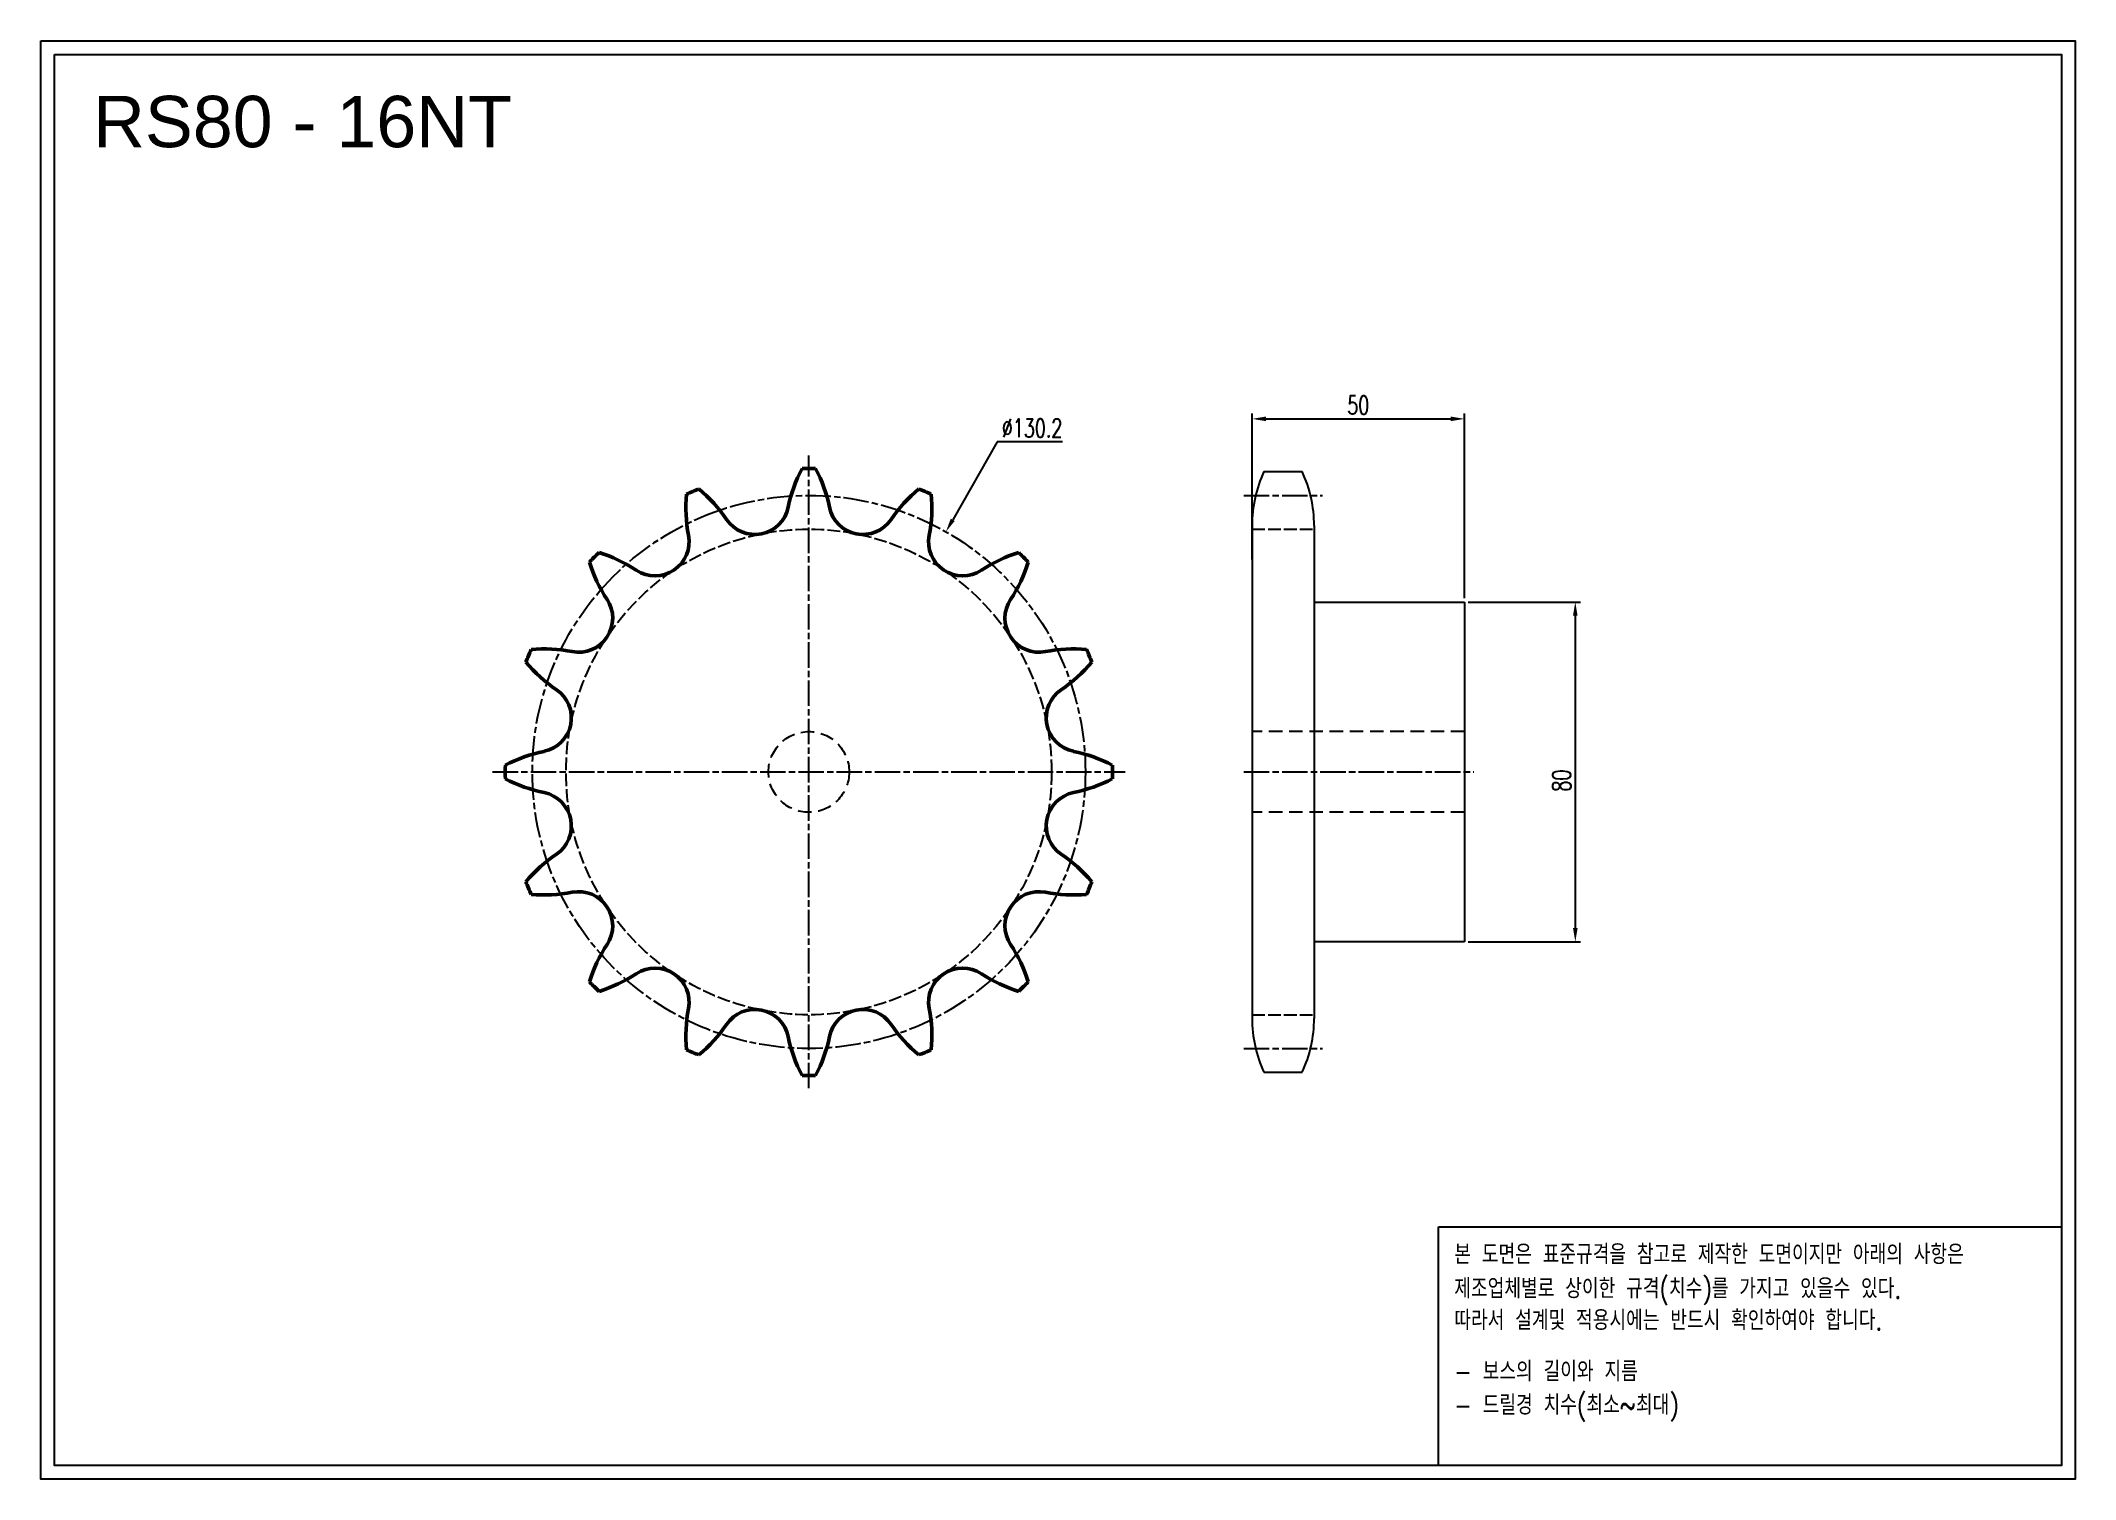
# Model space of a CAD drawing. Header units: millimetres. Extents: x -65317 to -64838, y 15712 to 16051.
import ezdxf

# ---------------------------------------------------------------- set-up
doc = ezdxf.new("R2010")
doc.units = ezdxf.units.MM
for name, pattern in [('AM_ISO02W050', [7.5, 6, -1.5]), ('AM_ISO02W050x2', [3.75, 3, -0.75]), ('AM_ISO08W050', [18, 12, -1.5, 3, -1.5]), ('AM_ISO08W050x2', [9, 6, -0.75, 1.5, -0.75]), ('HIDDEN', [9.525, 6.35, -3.175])]:
    doc.linetypes.add(name, pattern=pattern)
for name, color, linetype, lineweight in [('AM_0N', 7, 'Continuous', 50), ('AM_3N', 6, 'AM_ISO02W050', 25), ('AM_7', 4, 'AM_ISO08W050', 25), ('AM_7N', 4, 'AM_ISO08W050', 25)]:
    doc.layers.add(name, color=color, linetype=linetype, lineweight=lineweight)
doc.layers.add('HL', color=2, linetype='HIDDEN')
doc.layers.add('S-DIM', color=7, linetype='Continuous')
doc.styles.add('HAN', font='ROMANS.shx', dxfattribs={"width": 0.7, "bigfont": 'whgtxt.shx'})
doc.styles.add('HSG', font='SIMPLEX.shx', dxfattribs={"width": 0.7, "bigfont": 'HSG.shx'})
doc.styles.get("Standard").update_dxf_attribs({"font": 'arial.ttf'})
doc.dimstyles.new('APP8', dxfattribs={"dimscale": 1.8, "dimtxt": 2.4, "dimasz": 1.8, "dimexe": 0.7, "dimexo": 0.5, "dimgap": 0.6, "dimtad": 1, "dimtoh": 1, "dimdec": 1, "dimrnd": 0.01, "dimzin": 9, "dimdsep": 46, "dimtxsty": 'HSG', "dimcen": 0, "dimclrd": 1, "dimclre": 1, "dimclrt": 256, "dimazin": 2, "dimtp": 1, "dimtm": 1, "dimtfac": 0.5, "dimtdec": 1, "dimtofl": 0, "dimtmove": 0, "dimatfit": 3, "dimfxl": 0, "dimtvp": 1, "dimtolj": 2, "dimlwd": -1, "dimlwe": -1, "dimarcsym": 0})

# ---------------------------------------------------------------- blocks, each defined once
blk = doc.blocks.new('*D1')
at = {"layer": 'Defpoints', "color": 0, "transparency": 16777216}
for p in [(-64981.72, 15918.59), (-64981.72, 15838.59), (-64955.63, 15838.59)]:
    blk.add_point(p, dxfattribs=at)
at = {"layer": 'S-DIM', "color": 1, "transparency": 16777216}
for p, q in [((-64980.82, 15918.59), (-64954.37, 15918.59)), ((-64955.63, 15915.35), (-64955.63, 15841.83)), ((-64980.82, 15838.59), (-64954.37, 15838.59))]:
    blk.add_line(p, q, dxfattribs=at)
for points in [[(-64956.17, 15915.35), (-64955.09, 15915.35), (-64955.63, 15918.59)], [(-64956.17, 15841.83), (-64955.09, 15841.83), (-64955.63, 15838.59)]]:
    blk.add_solid(points, dxfattribs=at)
at = {"layer": 'S-DIM', "transparency": 16777216, "insert": (-64958.87, 15876.55), "char_height": 4.32, "attachment_point": 5, "rotation": 90, "style": 'HSG'}
blk.add_mtext('\\A2;80', dxfattribs=at)
blk = doc.blocks.new('*D2')
at = {"layer": 'Defpoints', "color": 0, "transparency": 16777216}
for p in [(-64981.72, 15961.72), (-65031.72, 15927.72), (-64981.72, 15918.59)]:
    blk.add_point(p, dxfattribs=at)
at = {"layer": 'S-DIM', "color": 1, "transparency": 16777216}
for p, q in [((-65031.72, 15928.62), (-65031.72, 15962.98)), ((-65028.48, 15961.72), (-64984.96, 15961.72)), ((-64981.72, 15919.49), (-64981.72, 15962.98))]:
    blk.add_line(p, q, dxfattribs=at)
for points in [[(-65028.48, 15962.26), (-65028.48, 15961.18), (-65031.72, 15961.72)], [(-64984.96, 15962.26), (-64984.96, 15961.18), (-64981.72, 15961.72)]]:
    blk.add_solid(points, dxfattribs=at)
at = {"layer": 'S-DIM', "transparency": 16777216, "insert": (-65006.72, 15964.96), "char_height": 4.32, "attachment_point": 5, "style": 'HSG'}
blk.add_mtext('\\A2;50', dxfattribs=at)
blk = doc.blocks.new('*D3')
at = {"layer": 'Defpoints', "color": 0, "transparency": 16777216}
for p in [(-65103.81, 15935.13), (-65168.34, 15822.05)]:
    blk.add_point(p, dxfattribs=at)
at = {"layer": 'S-DIM', "color": 1, "transparency": 16777216}
for p, q in [((-65091.73, 15956.3), (-65102.2, 15937.94)), ((-65076.39, 15956.3), (-65091.73, 15956.3))]:
    blk.add_line(p, q, dxfattribs=at)
blk.add_solid([(-65102.67, 15938.21), (-65101.73, 15937.68), (-65103.81, 15935.13)], dxfattribs=at)
at = {"layer": 'S-DIM', "transparency": 16777216, "insert": (-65083.52, 15959.54), "char_height": 4.32, "attachment_point": 5, "style": 'HSG'}
blk.add_mtext('\\A2;∅130.2', dxfattribs=at)
blk = doc.blocks.new('notice1')
at = {"color": 4}
blk.add_lwpolyline([(-22142.12, 1735.9), (-22053.8, 1735.9), (-22053.8, 1702.07), (-22142.12, 1702.07)], close=True, dxfattribs=at)
at = {"color": 4, "style": 'HAN', "width": 0.8}
for s, p in [('본 도면은 표준규격을 참고로 제작한 도면이지만 아래의 사항은', (-22139.9, 1730.62)), ('제조업체별로 상이한 규격(치수)를 가지고 있을수 있다.', (-22139.9, 1725.78)), ('따라서 설계및 적용시에는 반드시 확인하여야 합니다.', (-22139.9, 1721.28)), ('- 보스의 길이와 지름', (-22139.9, 1714.03)), ('- 드릴경 치수(최소~최대)', (-22139.9, 1709.27))]:
    blk.add_text(s, height=2.7949, dxfattribs=at).set_placement(p)

msp = doc.modelspace()

# ---------------------------------------------------------------- linework, layer by layer
for p, q in [((-65028.92, 15949.3), (-65019.92, 15949.3)), ((-65031.72, 15936.6), (-65031.72, 15820.58)), ((-65017.12, 15936.6), (-65017.12, 15820.58)), ((-65017.12, 15918.59), (-64981.72, 15918.59)), ((-64981.72, 15918.59), (-64981.72, 15838.59)), ((-64981.72, 15838.59), (-65017.12, 15838.59)), ((-65028.92, 15807.88), (-65019.92, 15807.88))]:
    msp.add_line(p, q)
for points in [[(-65316.91, 16050.75), (-64837.91, 16050.75), (-64837.91, 15712.06), (-65316.91, 15712.06)], [(-65313.69, 16047.52), (-64841.14, 16047.52), (-64841.14, 15715.29), (-65313.69, 15715.29)]]:
    msp.add_lwpolyline(points, close=True)
for centre, start, end in [((-65001.52, 15936.6), 155.132, 180), ((-65047.32, 15936.6), 0, 24.868), ((-65001.52, 15820.58), 180, 204.868), ((-65047.32, 15820.58), 335.132, 0)]:
    msp.add_arc(centre, 30.2, start, end)
at = {"layer": 'AM_0N'}
for centre, radius, start, end in [((-65107.33, 15934.03), 34.3, 152.1821, 168.4375), ((-65136.07, 15878.59), 71.47, 88.7244, 91.2756), ((-65164.82, 15934.03), 34.3, 11.5625, 27.8179), ((-65130.73, 15940.81), 34.3, 174.6821, 190.9375), ((-65136.07, 15878.59), 71.47, 111.2244, 113.7756), ((-65183.85, 15918.81), 34.3, 34.0625, 50.3179), ((-65088.3, 15918.81), 34.3, 129.6821, 145.9375), ((-65136.07, 15878.59), 71.47, 66.2244, 68.7756), ((-65141.41, 15940.81), 34.3, 349.0625, 5.3179), ((-65148.79, 15942.52), 8.02, 214.0625, 348.4375), ((-65123.36, 15942.52), 8.02, 191.5625, 325.9375), ((-65172.28, 15932.78), 8.02, 236.5625, 10.9375), ((-65099.86, 15932.78), 8.02, 169.0625, 303.4375), ((-65136.07, 15878.59), 71.47, 133.7244, 136.2756), ((-65154.95, 15938.12), 34.3, 197.1821, 213.4375), ((-65195.6, 15897.47), 34.3, 56.5625, 72.8179), ((-65076.54, 15897.47), 34.3, 107.1821, 123.4375), ((-65117.2, 15938.12), 34.3, 326.5625, 342.8179), ((-65136.07, 15878.59), 71.47, 43.7244, 46.2756), ((-65190.27, 15914.8), 8.02, 259.0625, 33.4375), ((-65081.88, 15914.8), 8.02, 146.5625, 280.9375), ((-65136.07, 15878.59), 71.47, 156.2244, 158.7756), ((-65176.29, 15926.36), 34.3, 219.6821, 235.9375), ((-65198.3, 15873.25), 34.3, 79.0625, 95.3179), ((-65073.85, 15873.25), 34.3, 84.6821, 100.9375), ((-65095.85, 15926.36), 34.3, 304.0625, 320.3179), ((-65136.07, 15878.59), 71.47, 21.2244, 23.7756), ((-65200, 15891.31), 8.02, 281.5625, 55.9375), ((-65072.15, 15891.31), 8.02, 124.0625, 258.4375), ((-65136.07, 15878.59), 71.47, 178.7244, 181.2756), ((-65191.52, 15849.84), 34.3, 101.5625, 117.8179), ((-65080.63, 15849.84), 34.3, 62.1821, 78.4375), ((-65136.07, 15878.59), 71.47, 358.7244, 1.2756), ((-65191.52, 15907.34), 34.3, 242.1821, 258.4375), ((-65080.63, 15907.34), 34.3, 281.5625, 297.8179), ((-65200, 15865.87), 8.02, 304.0625, 78.4375), ((-65072.15, 15865.87), 8.02, 101.5625, 235.9375), ((-65176.29, 15830.82), 34.3, 124.0625, 140.3179), ((-65095.85, 15830.82), 34.3, 39.6821, 55.9375), ((-65136.07, 15878.59), 71.47, 201.2244, 203.7756), ((-65198.3, 15883.93), 34.3, 264.6821, 280.9375), ((-65190.27, 15842.38), 8.02, 326.5625, 100.9375), ((-65081.88, 15842.38), 8.02, 79.0625, 213.4375), ((-65073.85, 15883.93), 34.3, 259.0625, 275.3179), ((-65136.07, 15878.59), 71.47, 336.2244, 338.7756), ((-65154.95, 15819.06), 34.3, 146.5625, 162.8179), ((-65117.2, 15819.06), 34.3, 17.1821, 33.4375), ((-65195.6, 15859.71), 34.3, 287.1821, 303.4375), ((-65172.28, 15824.4), 8.02, 349.0625, 123.4375), ((-65099.86, 15824.4), 8.02, 56.5625, 190.9375), ((-65076.54, 15859.71), 34.3, 236.5625, 252.8179), ((-65136.07, 15878.59), 71.47, 223.7244, 226.2756), ((-65136.07, 15878.59), 71.47, 313.7244, 316.2756), ((-65130.73, 15816.37), 34.3, 169.0625, 185.3179), ((-65148.79, 15814.67), 8.02, 11.5625, 145.9375), ((-65123.36, 15814.67), 8.02, 34.0625, 168.4375), ((-65141.41, 15816.37), 34.3, 354.6821, 10.9375), ((-65183.85, 15838.37), 34.3, 309.6821, 325.9375), ((-65088.3, 15838.37), 34.3, 214.0625, 230.3179), ((-65136.07, 15878.59), 71.47, 246.2244, 248.7756), ((-65107.33, 15823.15), 34.3, 191.5625, 207.8179), ((-65164.82, 15823.15), 34.3, 332.1821, 348.4375), ((-65136.07, 15878.59), 71.47, 291.2244, 293.7756), ((-65136.07, 15878.59), 71.47, 268.7244, 271.2756)]:
    msp.add_arc(centre, radius, start, end, dxfattribs=at)
at = {"layer": 'AM_3N', "linetype": 'AM_ISO02W050x2'}
for p, q in [((-65031.72, 15935.75), (-65017.12, 15935.75)), ((-65031.72, 15821.43), (-65017.12, 15821.43))]:
    msp.add_line(p, q, dxfattribs=at)
msp.add_circle((-65136.07, 15878.59), 57.16, dxfattribs=at)
at = {"layer": 'AM_7', "linetype": 'AM_ISO08W050x2'}
for p, q in [((-65033.66, 15943.69), (-65015.18, 15943.69)), ((-65033.66, 15878.59), (-65015.18, 15878.59)), ((-65033.66, 15878.59), (-64979.51, 15878.59)), ((-65033.66, 15813.49), (-65015.18, 15813.49))]:
    msp.add_line(p, q, dxfattribs=at)
msp.add_circle((-65136.07, 15878.59), 65.1, dxfattribs=at)
at = {"layer": 'AM_7N', "linetype": 'AM_ISO08W050x2'}
for p, q in [((-65136.07, 15804.12), (-65136.07, 15953.06)), ((-65210.54, 15878.59), (-65061.61, 15878.59))]:
    msp.add_line(p, q, dxfattribs=at)
at = {"layer": 'HL', "linetype": 'HIDDEN', "ltscale": 0.5}
for p, q in [((-64981.72, 15888.09), (-65031.72, 15888.09)), ((-64981.72, 15869.09), (-65031.72, 15869.09))]:
    msp.add_line(p, q, dxfattribs=at)
msp.add_circle((-65136.07, 15878.59), 9.5, dxfattribs=at)

# ---------------------------------------------------------------- block references
at = {"xscale": 1.66053888, "yscale": 1.66053888, "zscale": 1.66053888}
msp.add_blockref('notice1', (-28219.95, 12888.94), dxfattribs=at)

# ---------------------------------------------------------------- texts
msp.add_text('RS80 - 16NT', height=12.096).set_placement((-65304.58, 16025.67))

# ---------------------------------------------------------------- dimensions: what is measured, and where the dimension line sits
at = {"layer": 'S-DIM'}
dim = msp.add_linear_dim(base=(-64981.72, 15961.72), p1=(-65031.72, 15927.72), p2=(-64981.72, 15918.59), dimstyle='APP8', dxfattribs=at)
dim.commit()
dim.dimension.update_dxf_attribs({"geometry": '*D2', "text_midpoint": (-65006.72, 15964.96)})
dim = msp.add_diameter_dim_2p(p1=(-65168.34, 15822.05), p2=(-65103.81, 15935.13), dimstyle='APP8', dxfattribs=at)
dim.commit()
dim.dimension.update_dxf_attribs({"geometry": '*D3', "text_midpoint": (-65083.52, 15956.3), "dimtype": 131})
dim = msp.add_linear_dim(base=(-64955.63, 15838.59), p1=(-64981.72, 15918.59), p2=(-64981.72, 15838.59), angle=90, dimstyle='APP8', dxfattribs=at)
dim.commit()
dim.dimension.update_dxf_attribs({"geometry": '*D1', "text_midpoint": (-64955.63, 15876.55), "dimtype": 128})

doc.saveas('drawing.dxf')
